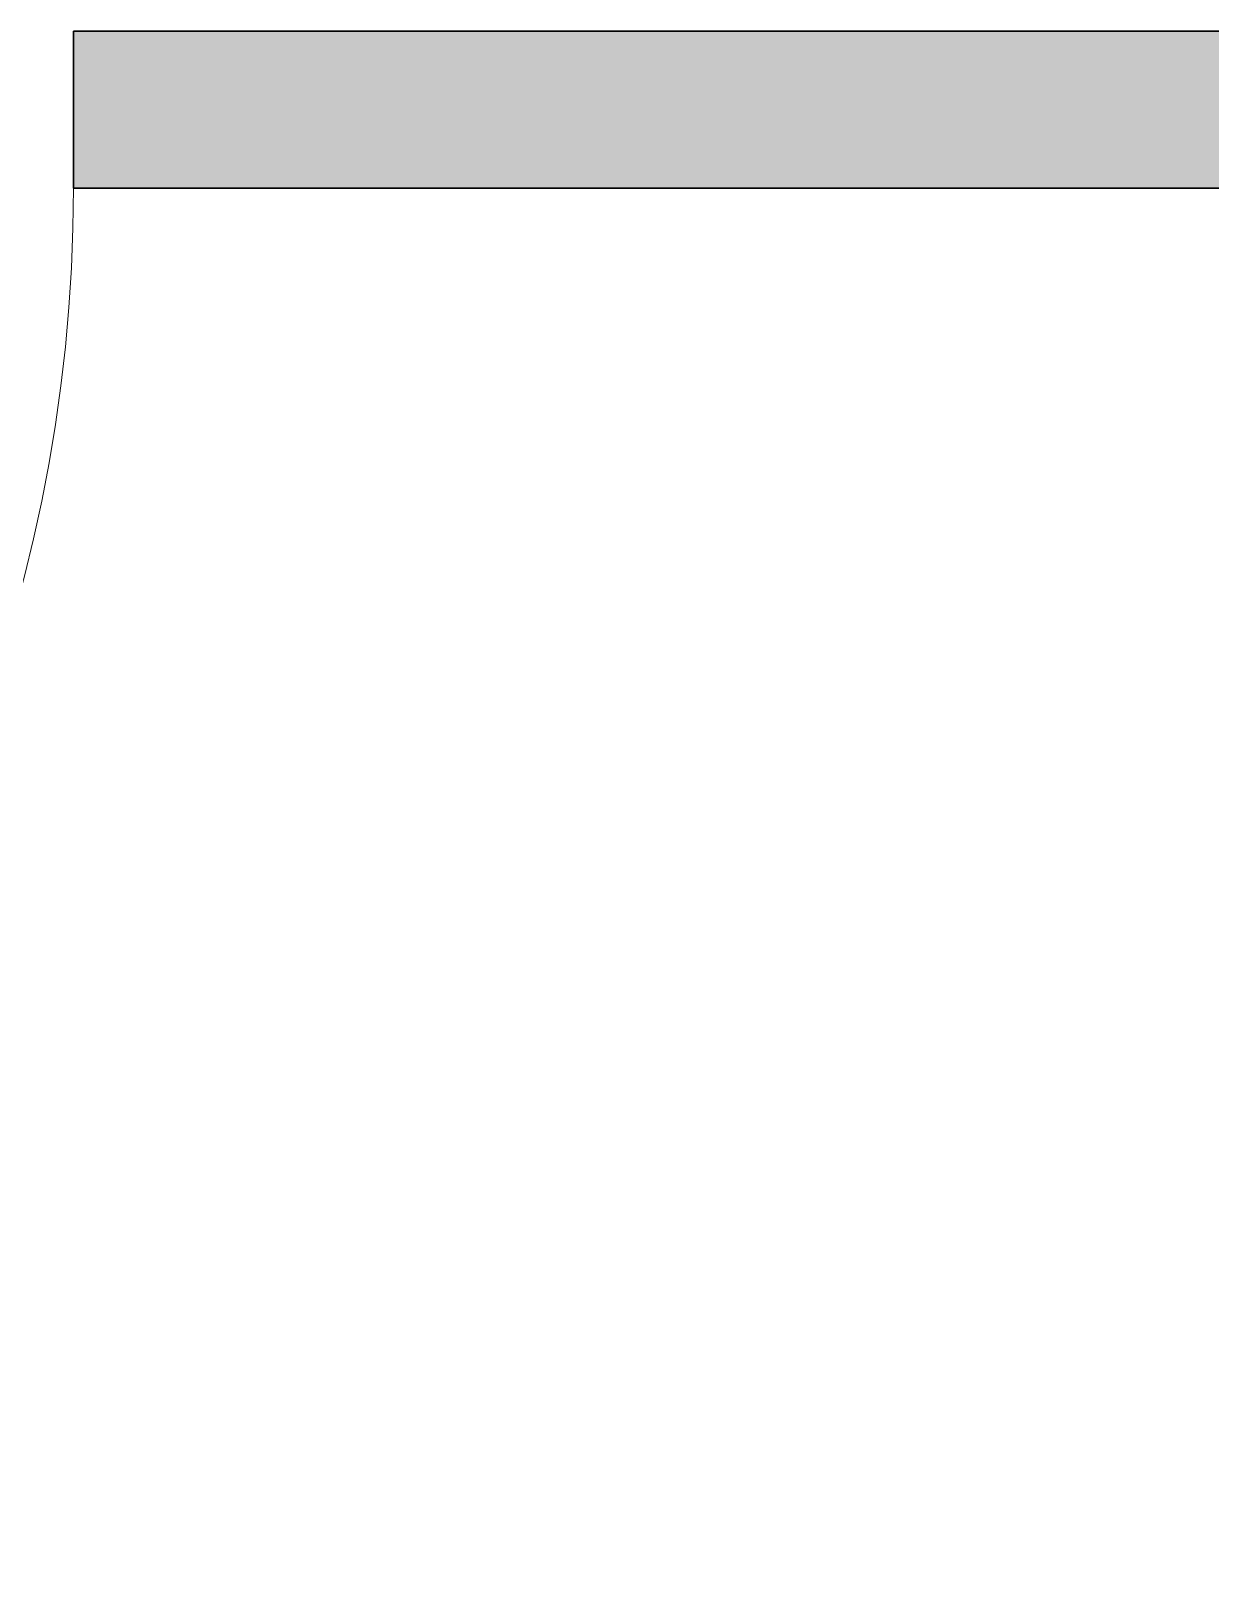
# Model space of a CAD drawing. Header units: millimetres. Extents: x 155927 to 295199, y -4084 to 97293.
# Drawn here: x 174053 to 174820, y 12593 to 13608 of the extents above; entities that cross this region are included whole.
import ezdxf

# ---------------------------------------------------------------- set-up
doc = ezdxf.new("R2010")
doc.units = ezdxf.units.MM
doc.header["$MEASUREMENT"] = 0
for name, color, linetype, lineweight in [('A-DOOR', 4, 'CONTINUOUS', 9), ('A-WALL-PATT', 7, 'CONTINUOUS', 9), ('I-WALL', 7, 'CONTINUOUS', 9)]:
    doc.layers.add(name, color=color, linetype=linetype, lineweight=lineweight)

msp = doc.modelspace()

# ---------------------------------------------------------------- hatches: boundary and pattern name
at = {"layer": 'A-WALL-PATT'}
h = msp.add_hatch(color=256, dxfattribs=at)
h.paths.add_polyline_path([(183641.8, 13505.6), (183641.8, 13607.6), (182228.3, 13607.6), (182228.3, 13505.6)], flags=0)
h.paths.add_polyline_path([(181218.3, 13505.6), (181218.3, 13607.6), (179528.3, 13607.6), (179528.3, 13505.6), (181100.8, 13505.6)], flags=0)
h.paths.add_polyline_path([(178400.8, 13505.6), (178518.3, 13505.6), (178518.3, 13607.6), (176780.3, 13607.6), (176780.3, 13505.6), (178298.8, 13505.6)], flags=0)
h.paths.add_polyline_path([(175652.8, 13505.6), (175770.3, 13505.6), (175770.3, 13607.6), (174080.3, 13607.6), (174080.3, 13505.6), (175550.8, 13505.6)], flags=0)
h.paths.add_polyline_path([(172952.8, 13505.6), (173070.3, 13505.6), (173070.3, 13607.6), (171380.3, 13607.6), (171380.3, 13505.6), (172850.8, 13505.6)], flags=0)
h.paths.add_polyline_path([(170252.8, 13505.6), (170370.3, 13505.6), (170370.3, 13607.6), (170252.8, 13607.6)], flags=0)

# ---------------------------------------------------------------- linework, layer by layer
at = {"layer": 'A-DOOR'}
msp.add_arc((173070.3, 13505.6), 1010, 270, 0, dxfattribs=at)
at = {"layer": 'I-WALL', "lineweight": 30}
for p, q in [((175770.3, 13607.6), (174080.3, 13607.6)), ((174080.3, 13607.6), (174080.3, 13505.6)), ((174080.3, 13505.6), (175550.8, 13505.6))]:
    msp.add_line(p, q, dxfattribs=at)

doc.saveas('drawing.dxf')
